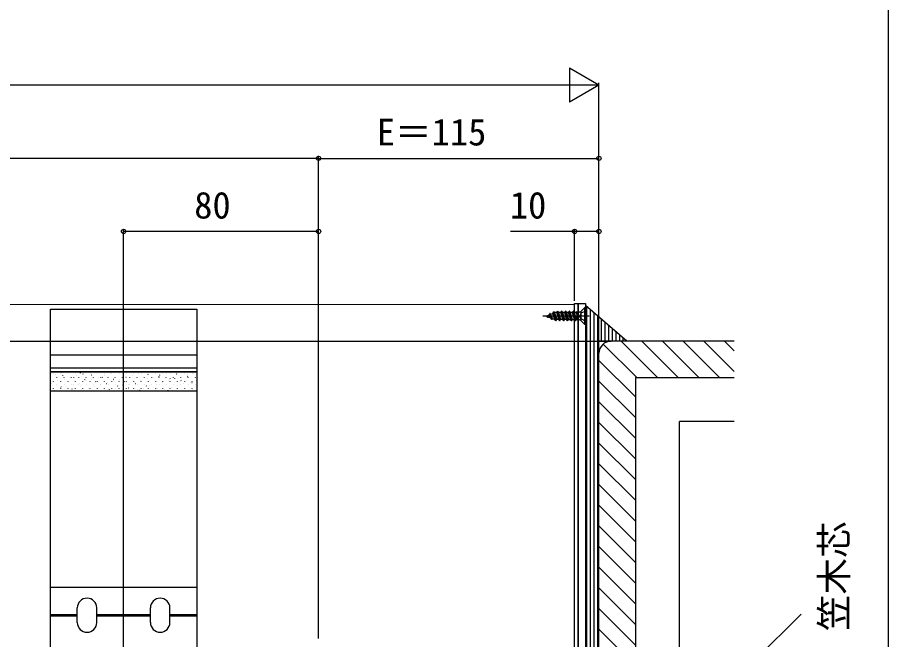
# Model space of a CAD drawing. Units: millimetres, scale not verified. Extents: x -875 to 875, y -1300 to 1294.
# Drawn here: x 517.6 to 875, y -722.5 to -467.1 of the extents above; entities that cross this region are included whole.
import ezdxf
from ezdxf.enums import TextEntityAlignment as Align

# ---------------------------------------------------------------- set-up
doc = ezdxf.new("R2010")
doc.units = ezdxf.units.MM
doc.header["$LTSCALE"] = 8
doc.layers.add('0-4_YKK_12', color=2, linetype='Continuous', lineweight=18)
for name, color, linetype in [('0-5_YKK_13', 4, 'Continuous'), ('0-7_YKK_D', 6, 'Continuous'), ('0-8_YKK_ZWAK', 7, 'Continuous'), ('0-9_YSS_K', 3, 'Continuous')]:
    doc.layers.add(name, color=color, linetype=linetype)
doc.styles.add('ＭＳ ゴシック', font='')
doc.styles.get('ＭＳ ゴシック').set_extended_font_data('MS Gothic')

msp = doc.modelspace()

# ---------------------------------------------------------------- linework, layer by layer
at = {"layer": '0-4_YKK_12'}
for q in [(-23.811, -584.971), (746.189, -884.971)]:
    msp.add_line((746.189, -584.971), q, dxfattribs=at)
at = {"layer": '0-5_YKK_13'}
for p, q in [((767.689, -599.971), (750.689, -585.332)), ((751.189, -884.18), (751.189, -585.763)), ((734.689, -589.671), (735.712, -589.247)), ((735.712, -589.247), (736.074, -588.621)), ((736.491, -590.418), (735.712, -589.247)), ((736.174, -588.621), (736.074, -588.621)), ((736.376, -588.972), (736.174, -588.621)), ((736.969, -591.071), (736.174, -588.621)), ((736.376, -588.972), (737.271, -588.602)), ((737.181, -590.704), (736.376, -588.972)), ((737.271, -588.602), (737.664, -587.921)), ((738.126, -591.095), (737.271, -588.602)), ((738.459, -591.671), (737.664, -587.921)), ((737.764, -587.921), (737.664, -587.921)), ((738.559, -591.671), (737.764, -587.921)), ((737.986, -588.306), (737.764, -587.921)), ((737.986, -588.306), (738.25, -588.196)), ((737.986, -588.306), (738.862, -591.146)), ((738.95, -588.196), (738.25, -588.196)), ((738.95, -588.196), (739.254, -587.671)), ((739.745, -591.146), (738.95, -588.196)), ((739.254, -587.671), (740.049, -591.671)), ((739.354, -587.671), (739.254, -587.671)), ((739.657, -588.196), (739.354, -587.671)), ((740.149, -591.671), (739.354, -587.671)), ((739.657, -588.196), (740.452, -591.146)), ((740.54, -588.196), (739.657, -588.196)), ((740.54, -588.196), (740.844, -587.671)), ((741.335, -591.146), (740.54, -588.196)), ((740.944, -587.671), (740.844, -587.671)), ((741.639, -591.671), (740.844, -587.671)), ((741.247, -588.196), (740.944, -587.671)), ((740.944, -587.671), (741.739, -591.671)), ((741.247, -588.196), (742.042, -591.146)), ((742.13, -588.196), (741.247, -588.196)), ((742.13, -588.196), (742.434, -587.671)), ((742.925, -591.146), (742.13, -588.196)), ((742.534, -587.671), (742.434, -587.671)), ((743.229, -591.671), (742.434, -587.671)), ((742.837, -588.196), (742.534, -587.671)), ((742.534, -587.671), (743.329, -591.671)), ((743.72, -588.196), (742.837, -588.196)), ((742.837, -588.196), (743.632, -591.146)), ((743.72, -588.196), (744.024, -587.671)), ((744.515, -591.146), (743.72, -588.196)), ((744.819, -591.671), (744.024, -587.671)), ((744.124, -587.671), (744.024, -587.671)), ((744.427, -588.196), (744.124, -587.671)), ((744.124, -587.671), (744.919, -591.671)), ((744.427, -588.196), (745.222, -591.146)), ((745.31, -588.196), (744.427, -588.196)), ((745.31, -588.196), (745.614, -587.671)), ((746.105, -591.146), (745.31, -588.196)), ((746.409, -591.671), (745.614, -587.671)), ((745.714, -587.671), (745.614, -587.671)), ((746.017, -588.196), (745.714, -587.671)), ((745.714, -587.671), (746.509, -591.671)), ((746.017, -588.196), (746.812, -591.146)), ((746.9, -588.196), (746.017, -588.196)), ((746.9, -588.196), (747.101, -587.849)), ((747.101, -588.941), (746.9, -588.196)), ((747.101, -587.849), (747.101, -591.306)), ((748.242, -588.036), (747.101, -588.036)), ((748.873, -588.526), (748.265, -589.671)), ((748.689, -587.921), (748.689, -591.421)), ((750.689, -587.621), (748.873, -588.526)), ((750.439, -593.171), (750.439, -586.171)), ((750.689, -593.171), (750.689, -586.171)), ((752.689, -882.888), (752.689, -587.055)), ((754.189, -881.596), (754.189, -588.346)), ((755.689, -880.305), (755.689, -589.638)), ((752.189, -589.671), (733.194, -589.671)), ((734.689, -589.671), (736.491, -590.418)), ((735.279, -590.271), (735.009, -589.804)), ((735.379, -590.271), (735.279, -590.271)), ((735.379, -590.271), (735.525, -590.018)), ((736.869, -591.071), (736.491, -590.418)), ((736.969, -591.071), (737.181, -590.704)), ((737.181, -590.704), (738.126, -591.095)), ((738.459, -591.671), (738.126, -591.095)), ((738.559, -591.671), (738.459, -591.671)), ((738.559, -591.671), (738.862, -591.146)), ((739.745, -591.146), (738.862, -591.146)), ((740.049, -591.671), (739.745, -591.146)), ((740.149, -591.671), (740.049, -591.671)), ((740.149, -591.671), (740.452, -591.146)), ((741.335, -591.146), (740.452, -591.146)), ((741.639, -591.671), (741.335, -591.146)), ((741.739, -591.671), (741.639, -591.671)), ((741.739, -591.671), (742.042, -591.146)), ((742.925, -591.146), (742.042, -591.146)), ((743.229, -591.671), (742.925, -591.146)), ((743.329, -591.671), (743.229, -591.671)), ((743.329, -591.671), (743.632, -591.146)), ((743.632, -591.146), (744.515, -591.146)), ((744.819, -591.671), (744.515, -591.146)), ((744.919, -591.671), (744.819, -591.671)), ((744.919, -591.671), (745.222, -591.146)), ((745.222, -591.146), (746.105, -591.146)), ((746.409, -591.671), (746.105, -591.146)), ((746.509, -591.671), (746.409, -591.671)), ((746.509, -591.671), (746.812, -591.146)), ((746.812, -591.146), (747.101, -591.146)), ((748.242, -591.306), (747.101, -591.306)), ((750.439, -593.171), (748.808, -591.541)), ((750.689, -593.171), (750.439, -593.171)), ((757.189, -599.971), (757.189, -590.93)), ((758.689, -599.971), (758.689, -592.221)), ((760.189, -599.971), (760.189, -593.513)), ((761.689, -599.971), (761.689, -594.805)), ((763.189, -599.971), (763.189, -596.096)), ((756.189, -879.874), (756.189, -599.971)), ((767.689, -599.971), (756.189, -599.971)), ((764.689, -599.971), (764.689, -597.388)), ((766.189, -599.971), (766.189, -598.68)), ((531.189, -605.671), (591.189, -605.671)), ((531.189, -610.885), (591.189, -610.885)), ((531.189, -620.517), (531.189, -612.404)), ((531.189, -612.404), (591.189, -612.404)), ((531.189, -612.529), (591.189, -612.529)), ((531.764, -613.15), (531.709, -613.066)), ((532.488, -613.441), (532.488, -613.391)), ((533.271, -613.551), (533.268, -613.541)), ((535.478, -613.441), (535.478, -613.391)), ((535.9, -612.952), (535.897, -612.942)), ((536.267, -614.034), (536.212, -613.951)), ((538.468, -613.441), (538.468, -613.391)), ((541.458, -613.441), (541.458, -613.391)), ((541.996, -614.12), (541.992, -614.111)), ((543.494, -613.114), (543.438, -613.03)), ((544.448, -613.441), (544.448, -613.391)), ((544.608, -613.474), (544.605, -613.465)), ((547.237, -612.875), (547.234, -612.866)), ((547.438, -613.441), (547.438, -613.391)), ((547.997, -613.998), (547.942, -613.915)), ((550.428, -613.441), (550.428, -613.391)), ((553.332, -614.043), (553.329, -614.034)), ((553.418, -613.441), (553.418, -613.391)), ((555.945, -613.397), (555.941, -613.388)), ((556.408, -613.441), (556.408, -613.391)), ((558.574, -612.799), (558.57, -612.789)), ((559.398, -613.441), (559.398, -613.391)), ((562.388, -613.441), (562.388, -613.391)), ((564.669, -613.967), (564.666, -613.957)), ((565.378, -613.441), (565.378, -613.391)), ((566.749, -612.733), (566.693, -612.65)), ((567.281, -613.321), (567.278, -613.311)), ((568.368, -613.441), (568.368, -613.391)), ((569.91, -612.722), (569.907, -612.712)), ((571.252, -613.618), (571.197, -613.534)), ((571.358, -613.441), (571.358, -613.391)), ((574.348, -613.441), (574.348, -613.391)), ((575.755, -614.502), (575.7, -614.419)), ((576.006, -613.89), (576.002, -613.881)), ((577.338, -613.441), (577.338, -613.391)), ((578.478, -612.697), (578.423, -612.614)), ((578.618, -613.244), (578.615, -613.235)), ((580.328, -613.441), (580.328, -613.391)), ((581.247, -612.645), (581.244, -612.636)), ((582.981, -613.582), (582.926, -613.498)), ((583.318, -613.441), (583.318, -613.391)), ((586.308, -613.441), (586.308, -613.391)), ((587.342, -613.813), (587.339, -613.804)), ((587.485, -614.466), (587.429, -614.383)), ((589.298, -613.441), (589.298, -613.391)), ((589.955, -613.167), (589.951, -613.158)), ((531.764, -617.317), (531.761, -617.307)), ((532.488, -616.481), (532.488, -616.431)), ((533.863, -614.866), (533.863, -614.816)), ((533.863, -617.906), (533.863, -617.856)), ((534.259, -616.341), (534.256, -616.331)), ((535.478, -616.481), (535.478, -616.431)), ((536.853, -614.866), (536.853, -614.816)), ((536.853, -617.906), (536.853, -617.856)), ((536.872, -615.695), (536.868, -615.685)), ((538.468, -616.481), (538.468, -616.431)), ((539.5, -615.096), (539.497, -615.087)), ((539.843, -614.866), (539.843, -614.816)), ((539.843, -617.906), (539.843, -617.856)), ((540.472, -617.839), (540.469, -617.83)), ((540.77, -614.919), (540.715, -614.835)), ((541.458, -616.481), (541.458, -616.431)), ((542.833, -614.866), (542.833, -614.816)), ((542.833, -617.906), (542.833, -617.856)), ((543.101, -617.24), (543.097, -617.231)), ((544.448, -616.481), (544.448, -616.431)), ((545.274, -615.803), (545.218, -615.72)), ((545.596, -616.264), (545.593, -616.255)), ((545.823, -614.866), (545.823, -614.816)), ((545.823, -617.906), (545.823, -617.856)), ((547.438, -616.481), (547.438, -616.431)), ((548.208, -615.618), (548.205, -615.609)), ((548.813, -614.866), (548.813, -614.816)), ((548.813, -617.906), (548.813, -617.856)), ((549.777, -616.687), (549.722, -616.604)), ((550.428, -616.481), (550.428, -616.431)), ((550.837, -615.019), (550.834, -615.01)), ((551.803, -614.866), (551.803, -614.816)), ((551.803, -617.906), (551.803, -617.856)), ((551.809, -617.762), (551.805, -617.753)), ((552.5, -614.883), (552.445, -614.799)), ((553.418, -616.481), (553.418, -616.431)), ((554.28, -617.572), (554.225, -617.488)), ((554.437, -617.164), (554.434, -617.154)), ((554.793, -614.866), (554.793, -614.816)), ((554.793, -617.906), (554.793, -617.856)), ((556.408, -616.481), (556.408, -616.431)), ((556.933, -616.188), (556.929, -616.178)), ((557.003, -615.767), (556.948, -615.684)), ((557.783, -614.866), (557.783, -614.816)), ((557.783, -617.906), (557.783, -617.856)), ((559.398, -616.481), (559.398, -616.431)), ((559.545, -615.542), (559.542, -615.532)), ((560.773, -614.866), (560.773, -614.816)), ((560.773, -617.906), (560.773, -617.856)), ((561.506, -616.651), (561.451, -616.568)), ((562.174, -614.943), (562.17, -614.933)), ((562.388, -616.481), (562.388, -616.431)), ((563.145, -617.686), (563.142, -617.676)), ((563.763, -614.866), (563.763, -614.816)), ((563.763, -617.906), (563.763, -617.856)), ((565.378, -616.481), (565.378, -616.431)), ((565.774, -617.087), (565.771, -617.077)), ((566.01, -617.536), (565.954, -617.452)), ((566.753, -614.866), (566.753, -614.816)), ((566.753, -617.906), (566.753, -617.856)), ((568.269, -616.111), (568.266, -616.102)), ((568.368, -616.481), (568.368, -616.431)), ((569.743, -614.866), (569.743, -614.816)), ((569.743, -617.906), (569.743, -617.856)), ((570.882, -615.465), (570.878, -615.456)), ((571.358, -616.481), (571.358, -616.431)), ((571.87, -618.255), (571.866, -618.246)), ((572.733, -614.866), (572.733, -614.816)), ((572.733, -617.906), (572.733, -617.856)), ((573.51, -614.866), (573.507, -614.857)), ((574.348, -616.481), (574.348, -616.431)), ((574.482, -617.609), (574.479, -617.6)), ((575.723, -614.866), (575.723, -614.816)), ((575.723, -617.906), (575.723, -617.856)), ((577.111, -617.01), (577.107, -617.001)), ((577.338, -616.481), (577.338, -616.431)), ((578.713, -614.866), (578.713, -614.816)), ((578.713, -617.906), (578.713, -617.856)), ((579.606, -616.034), (579.603, -616.025)), ((580.258, -615.387), (580.203, -615.303)), ((580.328, -616.481), (580.328, -616.431)), ((581.703, -614.866), (581.703, -614.816)), ((581.703, -617.906), (581.703, -617.856)), ((582.218, -615.388), (582.215, -615.379)), ((583.206, -618.179), (583.203, -618.169)), ((583.318, -616.481), (583.318, -616.431)), ((584.693, -614.866), (584.693, -614.816)), ((584.693, -617.906), (584.693, -617.856)), ((584.761, -616.271), (584.706, -616.188)), ((584.847, -614.789), (584.844, -614.78)), ((585.819, -617.532), (585.815, -617.523)), ((586.308, -616.481), (586.308, -616.431)), ((587.683, -614.866), (587.683, -614.816)), ((587.683, -617.906), (587.683, -617.856)), ((588.447, -616.934), (588.444, -616.924)), ((589.265, -617.155), (589.209, -617.072)), ((589.298, -616.481), (589.298, -616.431)), ((590.673, -614.866), (590.673, -614.816)), ((590.673, -617.906), (590.673, -617.856)), ((590.943, -615.958), (590.939, -615.948)), ((532.488, -619.521), (532.488, -619.471)), ((532.735, -620.06), (532.732, -620.051)), ((535.364, -619.461), (535.361, -619.452)), ((535.528, -618.837), (535.473, -618.753)), ((535.478, -619.521), (535.478, -619.471)), ((537.86, -618.485), (537.856, -618.476)), ((538.468, -619.521), (538.468, -619.471)), ((540.031, -619.721), (539.976, -619.638)), ((541.458, -619.521), (541.458, -619.471)), ((544.072, -619.983), (544.069, -619.974)), ((544.448, -619.521), (544.448, -619.471)), ((546.701, -619.384), (546.698, -619.375)), ((547.438, -619.521), (547.438, -619.471)), ((549.196, -618.408), (549.193, -618.399)), ((550.428, -619.521), (550.428, -619.471)), ((553.418, -619.521), (553.418, -619.471)), ((555.409, -619.907), (555.405, -619.897)), ((556.408, -619.521), (556.408, -619.471)), ((558.038, -619.308), (558.034, -619.298)), ((558.783, -618.456), (558.728, -618.373)), ((559.398, -619.521), (559.398, -619.471)), ((560.533, -618.332), (560.53, -618.322)), ((562.388, -619.521), (562.388, -619.471)), ((563.286, -619.341), (563.231, -619.257)), ((564.133, -620.476), (564.13, -620.467)), ((565.378, -619.521), (565.378, -619.471)), ((566.745, -619.83), (566.742, -619.821)), ((567.79, -620.225), (567.734, -620.142)), ((568.368, -619.521), (568.368, -619.471)), ((569.374, -619.231), (569.371, -619.222)), ((570.513, -618.42), (570.458, -618.337)), ((571.358, -619.521), (571.358, -619.471)), ((574.348, -619.521), (574.348, -619.471)), ((575.016, -619.305), (574.961, -619.221)), ((575.47, -620.399), (575.467, -620.39)), ((577.338, -619.521), (577.338, -619.471)), ((578.082, -619.753), (578.079, -619.744)), ((579.519, -620.189), (579.464, -620.106)), ((580.328, -619.521), (580.328, -619.471)), ((580.711, -619.154), (580.708, -619.145)), ((583.318, -619.521), (583.318, -619.471)), ((586.308, -619.521), (586.308, -619.471)), ((586.807, -620.323), (586.803, -620.313)), ((589.298, -619.521), (589.298, -619.471)), ((589.419, -619.677), (589.415, -619.667)), ((531.189, -700.971), (591.189, -700.971)), ((542.189, -715.471), (542.189, -709.471)), ((550.189, -715.471), (550.189, -709.471)), ((572.189, -715.471), (572.189, -709.471)), ((580.189, -715.471), (580.189, -709.471)), ((531.189, -712.171), (542.189, -712.171)), ((531.189, -712.771), (542.189, -712.771)), ((550.189, -712.171), (572.189, -712.171)), ((550.189, -712.771), (572.189, -712.771)), ((580.189, -712.171), (591.189, -712.171)), ((580.189, -712.771), (591.189, -712.771))]:
    msp.add_line(p, q, dxfattribs=at)
for points in [[(747.689, -584.471), (747.689, -885.471), (746.189, -885.471), (746.189, -584.471)], [(750.689, -584.471), (750.689, -885.471), (747.689, -885.471), (747.689, -584.471)], [(591.189, -586.871), (591.189, -883.071), (531.189, -883.071), (531.189, -586.871)]]:
    msp.add_lwpolyline(points, close=True, dxfattribs=at)
for points in [[(736.969, -591.071), (736.869, -591.071), (736.074, -588.621)], [(750.689, -586.171), (750.439, -586.171), (748.808, -587.802)], [(750.689, -591.721), (748.873, -590.816), (748.265, -589.671)], [(591.189, -612.404), (591.189, -620.517), (531.189, -620.517)]]:
    msp.add_lwpolyline(points, dxfattribs=at)
for centre, radius, start, end in [((748.242, -587.236), 0.8, 270, 315), ((748.242, -592.106), 0.8, 45, 90), ((546.189, -709.471), 4, 0, 180), ((576.189, -709.471), 4, 0, 180), ((546.189, -715.471), 4, 180, 0), ((576.189, -715.471), 4, 180, 0)]:
    msp.add_arc(centre, radius, start, end, dxfattribs=at)
at = {"layer": '0-7_YKK_D'}
for p, q in [((756.189, -494.971), (744.064, -487.971)), ((744.064, -487.971), (744.064, -501.971)), ((742.189, -494.971), (-19.811, -494.971)), ((756.189, -494.971), (731.94, -494.971)), ((756.189, -494.971), (744.064, -501.971)), ((756.189, -603.971), (756.189, -493.971)), ((641.189, -524.971), (361.189, -524.971)), ((641.189, -721.971), (641.189, -523.971)), ((641.189, -721.971), (641.189, -523.971)), ((641.189, -524.971), (756.189, -524.971)), ((756.189, -603.971), (756.189, -523.971)), ((561.189, -730.85), (561.189, -553.971)), ((641.189, -554.971), (561.189, -554.971)), ((641.189, -721.971), (641.189, -553.971)), ((746.189, -583.471), (746.189, -553.971)), ((756.189, -603.971), (756.189, -553.971))]:
    msp.add_line(p, q, dxfattribs=at)
for points in [[(756.189, -554.971), (746.189, -554.971), (719.939, -554.971)], [(816.189, -734.948), (820.431, -730.705), (839.078, -712.059)]]:
    msp.add_lwpolyline(points, dxfattribs=at)
for centre in [(641.189, -524.971), (756.189, -524.971), (561.189, -554.971), (641.189, -554.971), (746.189, -554.971), (756.189, -554.971)]:
    msp.add_circle(centre, 0.875, dxfattribs=at)
at = {"layer": '0-8_YKK_ZWAK'}
msp.add_lwpolyline([(-875, -1299.6), (875, -1299.6), (875, 1250.4)], dxfattribs=at)
at = {"layer": '0-9_YSS_K'}
for p, q in [((-33.811, -599.971), (761.189, -599.971)), ((811.717, -599.971), (761.189, -599.971)), ((765.238, -599.971), (780.238, -614.971)), ((773.724, -599.971), (788.724, -614.971)), ((782.209, -599.971), (797.209, -614.971)), ((790.694, -599.971), (805.694, -614.971)), ((799.18, -599.971), (811.717, -612.509)), ((807.665, -599.971), (811.717, -604.024)), ((757.947, -601.165), (771.753, -614.971)), ((756.189, -770.471), (756.189, -604.971)), ((756.189, -607.892), (771.189, -622.892)), ((756.189, -616.377), (771.189, -631.377)), ((771.189, -614.971), (811.717, -614.971)), ((771.189, -614.971), (771.189, -854.971)), ((756.189, -624.863), (771.189, -639.863)), ((756.189, -633.348), (771.189, -648.348)), ((811.717, -632.971), (789.189, -632.971)), ((789.189, -836.971), (789.189, -632.971)), ((756.189, -641.833), (771.189, -656.833)), ((756.189, -650.318), (771.189, -665.318)), ((756.189, -658.804), (771.189, -673.804)), ((756.189, -667.289), (771.189, -682.289)), ((756.189, -675.774), (771.189, -690.774)), ((756.189, -684.259), (771.189, -699.259)), ((756.189, -692.745), (771.189, -707.745)), ((756.189, -701.23), (771.189, -716.23)), ((756.189, -709.715), (771.189, -724.715)), ((756.189, -718.201), (771.189, -733.201))]:
    msp.add_line(p, q, dxfattribs=at)
msp.add_arc((761.189, -604.971), 5, 90, 180, dxfattribs=at)

# ---------------------------------------------------------------- texts
at = {"layer": '0-7_YKK_D', "style": 'ＭＳ ゴシック'}
for s, p in [('E＝115', (665.066, -522.971)), ('80', (590.152, -552.971)), ('10', (719.637, -552.971))]:
    msp.add_text(s, height=11, dxfattribs=at).set_placement(p, align=Align.BOTTOM_LEFT)
msp.add_text('笠木芯', height=11, rotation=90, dxfattribs=at).set_placement((861.443, -718.997), align=Align.BOTTOM_LEFT)

doc.saveas('drawing.dxf')
